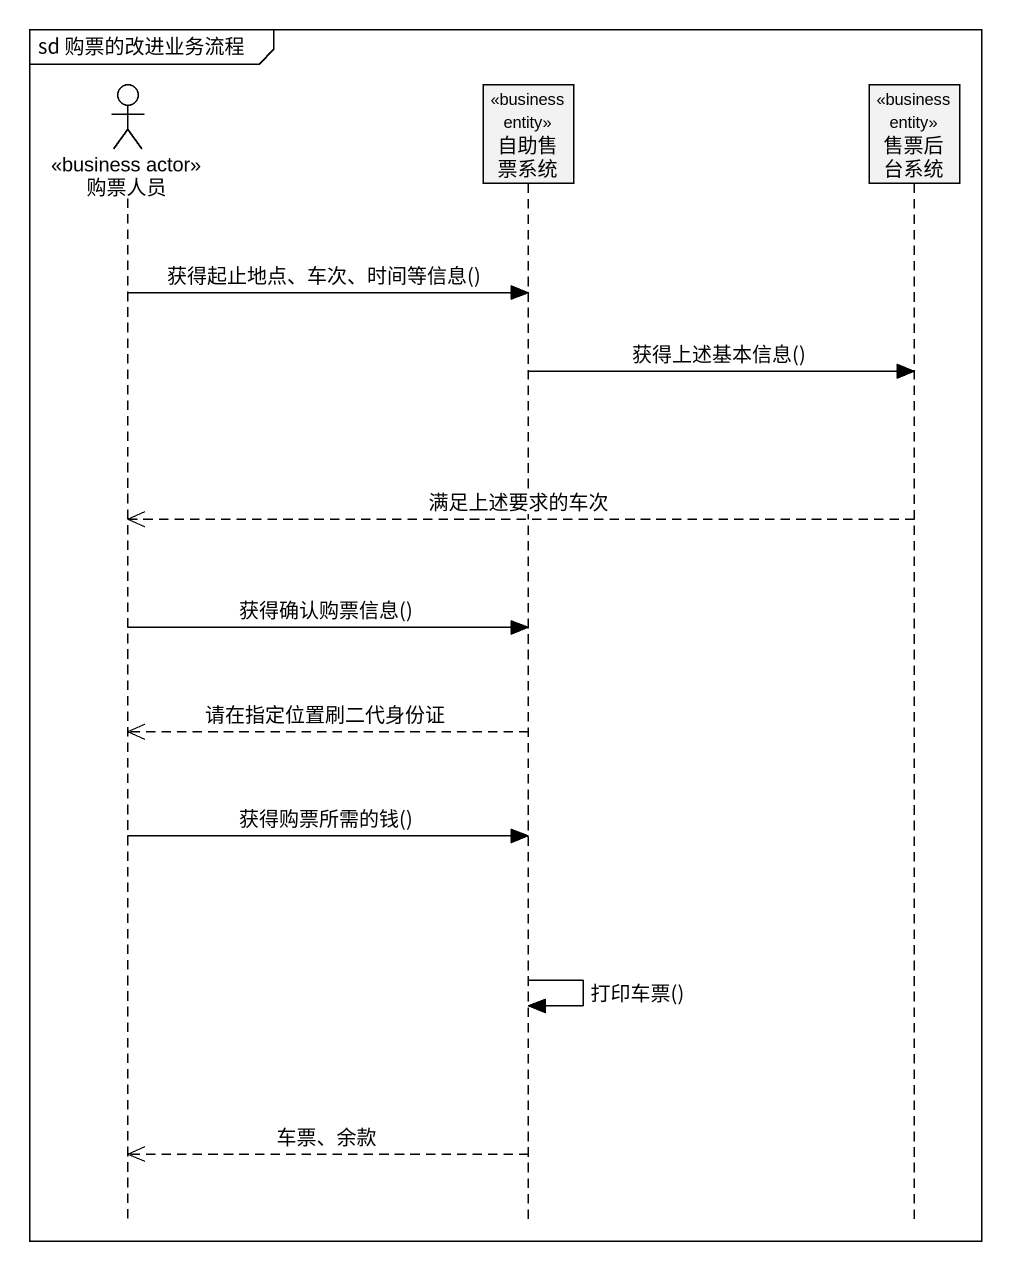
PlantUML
@startuml
mainframe sd 购票的改进业务流程
hide footbox
actor 购票人员 <<business actor>>
participant 自助售票系统 <<business entity>>
participant 售票后台系统 <<business entity>>

购票人员 -> 自助售票系统 : 获得起止地点、车次、时间等信息()
自助售票系统 -> 售票后台系统 : 获得上述基本信息()
售票后台系统 -->> 购票人员 : 满足上述要求的车次
购票人员 -> 自助售票系统 : 获得确认购票信息()
自助售票系统 -->> 购票人员 : 请在指定位置刷二代身份证
购票人员 -> 自助售票系统 : 获得购票所需的钱()
自助售票系统 -> 自助售票系统 : 打印车票()
自助售票系统 -->> 购票人员 : 车票、余款
@enduml
